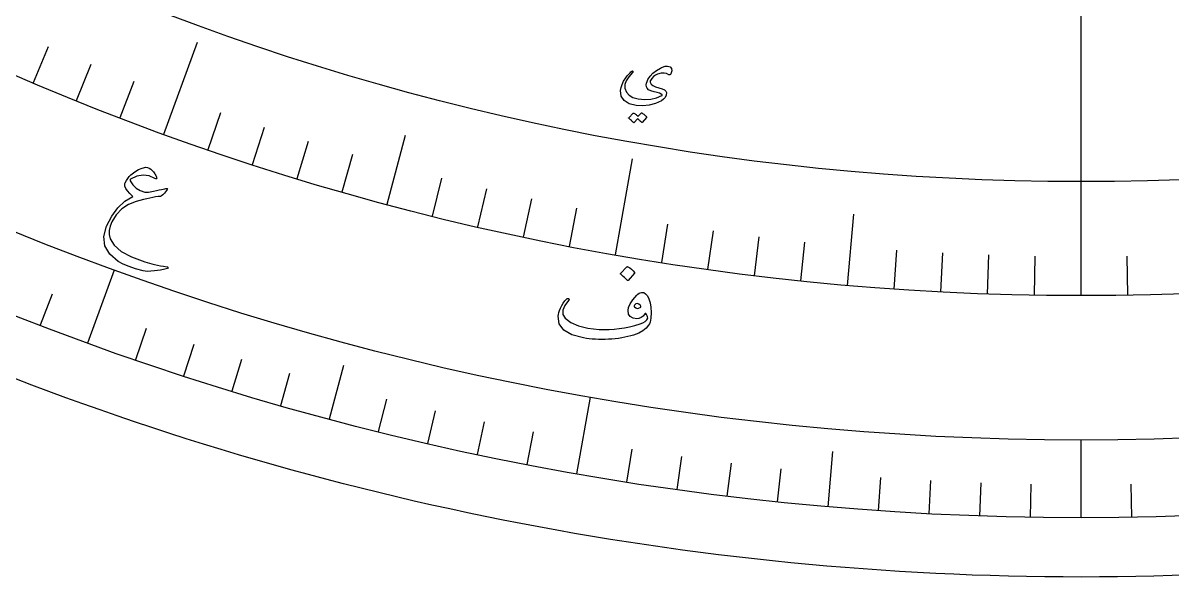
# Model space of a CAD drawing. Header units: millimetres. Extents: x -59 to 59, y -59 to 76.
# Drawn here: x -21.07 to 1.83, y -59 to -47.96 of the extents above; entities that cross this region are included whole.
import ezdxf

# ---------------------------------------------------------------- set-up
doc = ezdxf.new("R2010")
doc.units = ezdxf.units.MM
for name, color, linetype in [('CUT_OUTER', 1, 'Continuous'), ('ENGRAVE', 7, 'Continuous'), ('ENGRAVE_FINE', 8, 'Continuous'), ('TEXT', 5, 'Continuous')]:
    doc.layers.add(name, color=color, linetype=linetype)

msp = doc.modelspace()

# ---------------------------------------------------------------- linework, layer by layer
at = {"layer": 'CUT_OUTER'}
msp.add_lwpolyline([(2.1716, -58.96), (1.8098, -58.9722), (1.4479, -58.9822), (1.086, -58.99), (0.724, -58.9956), (0.362, -58.9989), (0, -59), (-0.362, -58.9989), (-0.724, -58.9956), (-1.086, -58.99), (-1.4479, -58.9822), (-1.8098, -58.9722), (-2.1716, -58.96), (-2.5334, -58.9456), (-2.895, -58.9289), (-3.2565, -58.9101), (-3.6179, -58.889), (-3.9792, -58.8657), (-4.3403, -58.8401), (-4.7013, -58.8124), (-5.062, -58.7824), (-5.4226, -58.7503), (-5.783, -58.7159), (-6.1432, -58.6793), (-6.5031, -58.6405), (-6.8628, -58.5995), (-7.2222, -58.5563), (-7.5814, -58.5109), (-7.9403, -58.4633), (-8.2988, -58.4134), (-8.6571, -58.3614), (-9.015, -58.3072), (-9.3726, -58.2508), (-9.7299, -58.1922), (-10.0868, -58.1314), (-10.4432, -58.0684), (-10.7994, -58.0032), (-11.1551, -57.9359), (-11.5103, -57.8663), (-11.8652, -57.7946), (-12.2196, -57.7207), (-12.5735, -57.6447), (-12.927, -57.5664), (-13.28, -57.486), (-13.6324, -57.4035), (-13.9844, -57.3187), (-14.3358, -57.2318), (-14.6867, -57.1428), (-15.0371, -57.0516), (-15.3869, -56.9583), (-15.7361, -56.8628), (-16.0847, -56.7652), (-16.4327, -56.6654), (-16.78, -56.5635), (-17.1268, -56.4595), (-17.4729, -56.3533), (-17.8184, -56.2451), (-18.1631, -56.1347), (-18.5072, -56.0222), (-18.8506, -55.9075), (-19.1933, -55.7908), (-19.5353, -55.672), (-19.8765, -55.5511), (-20.217, -55.4281), (-20.5567, -55.303), (-20.8956, -55.1758), (-21.2338, -55.0466)], dxfattribs=at)
at = {"layer": 'ENGRAVE'}
for points in [[(0, -53.395), (0, -46.905)], [(-18.2622, -50.1749), (-17.5963, -48.3453)], [(-13.8196, -51.5756), (-13.4501, -50.1965)], [(-9.2719, -52.5838), (-8.9339, -50.6664)], [(-4.6537, -53.1918), (-4.5292, -51.7694)], [(-19.7756, -54.333), (-19.2459, -52.8777)], [(-14.9649, -55.8498), (-14.6786, -54.7813)], [(-10.0403, -56.9416), (-9.7714, -55.4164)], [(0, -57.82), (0, -56.2713)], [(-5.0393, -57.6), (-4.9429, -56.4979)]]:
    msp.add_lwpolyline(points, dxfattribs=at)
for radius in [57.82, 57.82, 56.2713, 53.395, 53.395, 51.1235]:
    msp.add_circle((0, 0), radius, dxfattribs=at)
at = {"layer": 'ENGRAVE_FINE'}
for points in [[(-20.8631, -49.1504), (-20.5588, -48.4335)], [(-20.0021, -49.507), (-19.7104, -48.7849)], [(-19.1351, -49.8485), (-18.856, -49.1215)], [(-17.3837, -50.486), (-17.1302, -49.7496)], [(-16.5, -50.7817), (-16.2593, -50.041)], [(-15.6112, -51.0619), (-15.3835, -50.3171)], [(-14.7177, -51.3266), (-14.503, -50.5779)], [(-12.9174, -51.8089), (-12.729, -51.0533)], [(-12.0113, -52.0265), (-11.8361, -51.2677)], [(-11.1014, -52.2282), (-10.9395, -51.4664)], [(-10.1882, -52.414), (-10.0396, -51.6495)], [(-8.3528, -52.7376), (-8.231, -51.9684)], [(-7.4311, -52.8754), (-7.3228, -52.1041)], [(-6.5072, -52.997), (-6.4123, -52.224)], [(-5.5813, -53.1025), (-5.4999, -52.328)], [(-3.7246, -53.2649), (-3.6703, -52.488)], [(-2.7945, -53.3218), (-2.7537, -52.5441)], [(-1.8635, -53.3625), (-1.8363, -52.5841)], [(-0.9319, -53.3869), (-0.9183, -52.6082)], [(0.9319, -53.3869), (0.9183, -52.6082)], [(-20.7208, -53.9796), (-20.483, -53.36)], [(-18.8244, -54.6699), (-18.6083, -54.0423)], [(-17.8674, -54.9901), (-17.6623, -54.3588)], [(-16.9049, -55.2935), (-16.7109, -54.6588)], [(-15.9374, -55.5802), (-15.7544, -54.9421)], [(-13.9879, -56.1025), (-13.8273, -55.4585)], [(-13.0067, -56.3381), (-12.8574, -55.6913)], [(-12.0215, -56.5565), (-11.8835, -55.9072)], [(-11.0326, -56.7577), (-10.9059, -56.1061)], [(-9.045, -57.1081), (-8.9412, -56.4526)], [(-8.047, -57.2573), (-7.9546, -56.6)], [(-7.0465, -57.389), (-6.9656, -56.7302)], [(-6.0438, -57.5033), (-5.9745, -56.8431)], [(-4.0333, -57.6792), (-3.987, -57.017)], [(-3.0261, -57.7408), (-2.9913, -57.0779)], [(-2.0179, -57.7848), (-1.9947, -57.1214)], [(-1.0091, -57.8112), (-0.9975, -57.1475)], [(1.0091, -57.8112), (0.9975, -57.1475)]]:
    msp.add_lwpolyline(points, dxfattribs=at)
at = {"layer": 'TEXT'}
for points in [[(-8.21, -48.9929), (-8.254, -48.9694), (-8.3059, -48.96), (-8.3658, -48.9646), (-8.4337, -48.9831), (-8.4784, -49.0042), (-8.5174, -49.0319), (-8.5508, -49.066), (-8.5784, -49.1068), (-8.582, -49.1153), (-8.5838, -49.1244), (-8.5838, -49.1343), (-8.5821, -49.1448), (-8.5645, -49.1797), (-8.5301, -49.2096), (-8.4787, -49.2347), (-8.4104, -49.2548), (-8.3428, -49.2738), (-8.295, -49.2955), (-8.2671, -49.32), (-8.2589, -49.3472), (-8.2664, -49.4002), (-8.2847, -49.4455), (-8.3139, -49.4829), (-8.354, -49.5126), (-8.4749, -49.5676), (-8.5999, -49.6017), (-8.7288, -49.615), (-8.8615, -49.6074), (-9.0016, -49.5721), (-9.0999, -49.5106), (-9.1563, -49.423), (-9.171, -49.3096), (-9.162, -49.2506), (-9.1417, -49.1884), (-9.1099, -49.1231), (-9.0668, -49.0547), (-9.0528, -49.0361), (-9.0386, -49.0182), (-9.0244, -49.0011), (-9.0099, -48.9847), (-8.9953, -48.9691), (-8.9803, -48.954), (-8.965, -48.9396), (-8.9493, -48.9258), (-8.9412, -48.9204), (-8.9346, -48.9188), (-8.9295, -48.9211), (-8.9257, -48.9271), (-8.9243, -48.9341), (-8.9249, -48.9407), (-8.9274, -48.947), (-8.9319, -48.9528), (-9.0087, -49.0375), (-9.0597, -49.1171), (-9.0849, -49.1918), (-9.0841, -49.2616), (-9.0546, -49.3405), (-9.0011, -49.402), (-8.9237, -49.4462), (-8.8225, -49.4729), (-8.6889, -49.4859), (-8.5656, -49.4797), (-8.4527, -49.4546), (-8.3503, -49.4107), (-8.3439, -49.4065), (-8.3409, -49.4018), (-8.3414, -49.3965), (-8.3454, -49.3907), (-8.3633, -49.378), (-8.3958, -49.3643), (-8.4429, -49.3496), (-8.5045, -49.3338), (-8.5667, -49.315), (-8.6127, -49.2919), (-8.6423, -49.2646), (-8.6557, -49.2331), (-8.6584, -49.1983), (-8.6546, -49.163), (-8.6444, -49.1271), (-8.6277, -49.0907), (-8.5824, -49.0214), (-8.5258, -48.9601), (-8.4579, -48.9069), (-8.3787, -48.8617), (-8.358, -48.8513), (-8.3381, -48.8426), (-8.3191, -48.8357), (-8.3009, -48.8304), (-8.2837, -48.8267), (-8.2675, -48.8246), (-8.2522, -48.8239), (-8.2379, -48.8247), (-8.184, -48.8391), (-8.1545, -48.8688), (-8.1493, -48.914), (-8.1684, -48.9746), (-8.1779, -48.9902), (-8.188, -48.9984), (-8.1987, -48.9993), (-8.21, -48.9929)], [(-8.7598, -49.7564), (-8.7577, -49.7549), (-8.7549, -49.7543), (-8.7516, -49.7545), (-8.7476, -49.7556), (-8.7341, -49.7634), (-8.7212, -49.7717), (-8.7088, -49.7805), (-8.697, -49.7897), (-8.6856, -49.7995), (-8.6747, -49.81), (-8.6641, -49.8211), (-8.654, -49.8329), (-8.6522, -49.8363), (-8.6517, -49.8396), (-8.6526, -49.8429), (-8.6547, -49.8462), (-8.7443, -49.9436), (-8.7465, -49.9447), (-8.7493, -49.9442), (-8.7529, -49.9421), (-8.757, -49.9384), (-8.7598, -49.9352), (-8.7644, -49.9306), (-8.7708, -49.9247), (-8.7791, -49.9174), (-8.7893, -49.9087), (-8.8015, -49.8984), (-8.8156, -49.8866), (-8.8318, -49.8731), (-8.9027, -49.9484), (-8.9057, -49.9505), (-8.9092, -49.9506), (-8.913, -49.9485), (-8.9171, -49.9443), (-8.9208, -49.9407), (-8.9265, -49.9352), (-8.9344, -49.9278), (-8.9444, -49.9186), (-8.9567, -49.9075), (-8.9715, -49.8944), (-8.9887, -49.8794), (-9.0085, -49.8624), (-9.0104, -49.8598), (-9.011, -49.8575), (-9.0103, -49.8553), (-9.0084, -49.8535), (-8.9177, -49.7611), (-8.9155, -49.7596), (-8.9128, -49.759), (-8.9094, -49.7592), (-8.9054, -49.7603), (-8.8939, -49.7664), (-8.8828, -49.7731), (-8.8722, -49.7803), (-8.8621, -49.7881), (-8.8524, -49.7964), (-8.8432, -49.8051), (-8.8344, -49.8141), (-8.826, -49.8236)], [(-18.6222, -50.8372), (-18.588, -50.84), (-18.5544, -50.8529), (-18.5213, -50.8757), (-18.4888, -50.9085), (-18.4731, -50.9279), (-18.4591, -50.9467), (-18.4468, -50.9652), (-18.4361, -50.9831), (-18.427, -51.0005), (-18.4195, -51.0172), (-18.4135, -51.0331), (-18.4091, -51.0484), (-18.4075, -51.0623), (-18.4125, -51.0687), (-18.4241, -51.0676), (-18.4422, -51.0591), (-18.5582, -51.008), (-18.6779, -50.9938), (-18.8014, -51.0166), (-18.9289, -51.0762), (-18.9338, -51.0814), (-18.936, -51.0878), (-18.9356, -51.0955), (-18.9326, -51.1044), (-18.8801, -51.1861), (-18.8146, -51.2513), (-18.7363, -51.3002), (-18.645, -51.3325), (-18.6275, -51.3352), (-18.6035, -51.3351), (-18.5732, -51.3322), (-18.5365, -51.3265), (-18.4685, -51.3125), (-18.4085, -51.3001), (-18.3564, -51.2893), (-18.3123, -51.2802), (-18.2762, -51.2727), (-18.248, -51.2669), (-18.2277, -51.2628), (-18.2153, -51.2604), (-18.199, -51.261), (-18.1926, -51.2679), (-18.1961, -51.2812), (-18.2094, -51.301), (-18.2513, -51.3503), (-18.2853, -51.386), (-18.3113, -51.4081), (-18.3295, -51.4166), (-18.3777, -51.4216), (-18.4295, -51.4287), (-18.4848, -51.4381), (-18.5437, -51.4497), (-18.6061, -51.4635), (-18.672, -51.4795), (-18.7416, -51.4977), (-18.8147, -51.518), (-18.9689, -51.5783), (-19.1018, -51.6663), (-19.2135, -51.7822), (-19.3038, -51.9262), (-19.3368, -52.0105), (-19.3525, -52.0945), (-19.3506, -52.1782), (-19.3312, -52.2616), (-19.2536, -52.3921), (-19.1127, -52.5132), (-18.9084, -52.6242), (-18.6407, -52.7244), (-18.5982, -52.7366), (-18.552, -52.7489), (-18.5024, -52.7612), (-18.4491, -52.7737), (-18.3924, -52.786), (-18.3322, -52.798), (-18.2687, -52.8098), (-18.2017, -52.8212), (-18.1904, -52.8238), (-18.1825, -52.8272), (-18.1781, -52.8314), (-18.1771, -52.8364), (-18.1943, -52.8533), (-18.2457, -52.8703), (-18.3315, -52.8871), (-18.4518, -52.9037), (-18.5238, -52.9105), (-18.5857, -52.9127), (-18.6372, -52.9103), (-18.6784, -52.9032), (-18.8269, -52.8625), (-18.9586, -52.817), (-19.0737, -52.7671), (-19.1719, -52.7128), (-19.3421, -52.5695), (-19.4375, -52.4046), (-19.4582, -52.2185), (-19.4047, -52.0114), (-19.3036, -51.8107), (-19.1823, -51.6456), (-19.0408, -51.516), (-18.8794, -51.4217), (-18.9399, -51.3628), (-18.9865, -51.3084), (-19.0194, -51.2584), (-19.0386, -51.2129), (-19.0421, -51.1961), (-19.0425, -51.179), (-19.0396, -51.1618), (-19.0335, -51.1443), (-19.0093, -51.1001), (-18.9823, -51.0599), (-18.9525, -51.0235), (-18.9199, -50.9909), (-18.8431, -50.9296), (-18.7679, -50.8835), (-18.6943, -50.8527), (-18.6222, -50.8372)], [(-9.0433, -52.8199), (-9.0403, -52.8177), (-9.0364, -52.8168), (-9.0317, -52.817), (-9.0261, -52.8185), (-8.989, -52.8419), (-8.9547, -52.8685), (-8.9233, -52.8984), (-8.8949, -52.9316), (-8.8924, -52.9363), (-8.8916, -52.9408), (-8.8927, -52.9449), (-8.8956, -52.9487), (-9.0197, -53.0921), (-9.024, -53.0953), (-9.0288, -53.0954), (-9.0341, -53.0925), (-9.04, -53.0865), (-9.0451, -53.0813), (-9.0532, -53.0734), (-9.0643, -53.0629), (-9.0784, -53.0496), (-9.0957, -53.0337), (-9.1166, -53.015), (-9.1409, -52.9935), (-9.1687, -52.9692), (-9.1723, -52.9653), (-9.1738, -52.9618), (-9.1733, -52.9587), (-9.1707, -52.9559)], [(-8.7528, -53.3312), (-8.7109, -53.3349), (-8.6724, -53.3578), (-8.6372, -53.3998), (-8.6053, -53.461), (-8.5803, -53.5378), (-8.5661, -53.627), (-8.5626, -53.7285), (-8.5698, -53.8423), (-8.5751, -53.8831), (-8.5839, -53.9204), (-8.5961, -53.9542), (-8.6119, -53.9845), (-8.6597, -54.0423), (-8.7256, -54.0942), (-8.8095, -54.1401), (-8.9116, -54.1799), (-8.9684, -54.1968), (-9.0267, -54.2119), (-9.0865, -54.2252), (-9.1479, -54.2368), (-9.2108, -54.2464), (-9.2756, -54.2543), (-9.3421, -54.2602), (-9.4103, -54.2643), (-9.4786, -54.2667), (-9.5451, -54.2675), (-9.6099, -54.2669), (-9.673, -54.2647), (-9.7344, -54.2608), (-9.7942, -54.2551), (-9.8526, -54.2476), (-9.9093, -54.2382), (-10.1416, -54.1756), (-10.3031, -54.0818), (-10.3937, -53.9574), (-10.4135, -53.8029), (-10.4084, -53.7688), (-10.399, -53.7308), (-10.3853, -53.6886), (-10.3673, -53.6425), (-10.3429, -53.5926), (-10.3134, -53.5454), (-10.2787, -53.5008), (-10.2389, -53.4588), (-10.2333, -53.4541), (-10.2272, -53.4512), (-10.2207, -53.4501), (-10.2136, -53.4506), (-10.2072, -53.4528), (-10.2024, -53.4565), (-10.1992, -53.4619), (-10.1977, -53.4688), (-10.1977, -53.4761), (-10.1992, -53.4826), (-10.2022, -53.4883), (-10.2066, -53.4932), (-10.2842, -53.5936), (-10.3213, -53.685), (-10.3176, -53.7674), (-10.273, -53.8407), (-10.1603, -53.9296), (-10.0105, -53.9975), (-9.8237, -54.044), (-9.6, -54.0687), (-9.5006, -54.0719), (-9.4003, -54.0703), (-9.299, -54.0637), (-9.1969, -54.0522), (-9.094, -54.0359), (-8.9906, -54.0145), (-8.8866, -53.9883), (-8.7822, -53.957), (-8.7259, -53.9358), (-8.6819, -53.9101), (-8.6501, -53.88), (-8.6306, -53.8455), (-8.6339, -53.8191), (-8.6417, -53.7941), (-8.654, -53.7705), (-8.6708, -53.7483), (-8.6731, -53.747), (-8.6762, -53.748), (-8.6802, -53.7513), (-8.6851, -53.7568), (-8.7231, -53.8006), (-8.7628, -53.8317), (-8.8043, -53.85), (-8.8475, -53.8556), (-8.9229, -53.8443), (-8.9772, -53.8126), (-9.0102, -53.7606), (-9.022, -53.6884), (-9.0115, -53.6281), (-8.9792, -53.5578), (-8.9251, -53.4772), (-8.8495, -53.3865), (-8.8268, -53.3647), (-8.8031, -53.3483), (-8.7785, -53.3371), (-8.7528, -53.3312)], [(-8.7785, -53.6315), (-8.7693, -53.6233), (-8.7655, -53.6142), (-8.7672, -53.6042), (-8.7744, -53.5933), (-8.8061, -53.5646), (-8.8365, -53.5539), (-8.8656, -53.5613), (-8.8934, -53.5867), (-8.8979, -53.5951), (-8.8998, -53.6029), (-8.8993, -53.61), (-8.8962, -53.6164), (-8.87, -53.6399), (-8.8417, -53.6503), (-8.8112, -53.6475), (-8.7785, -53.6315)]]:
    msp.add_lwpolyline(points, close=True, dxfattribs=at)

doc.saveas('drawing.dxf')
